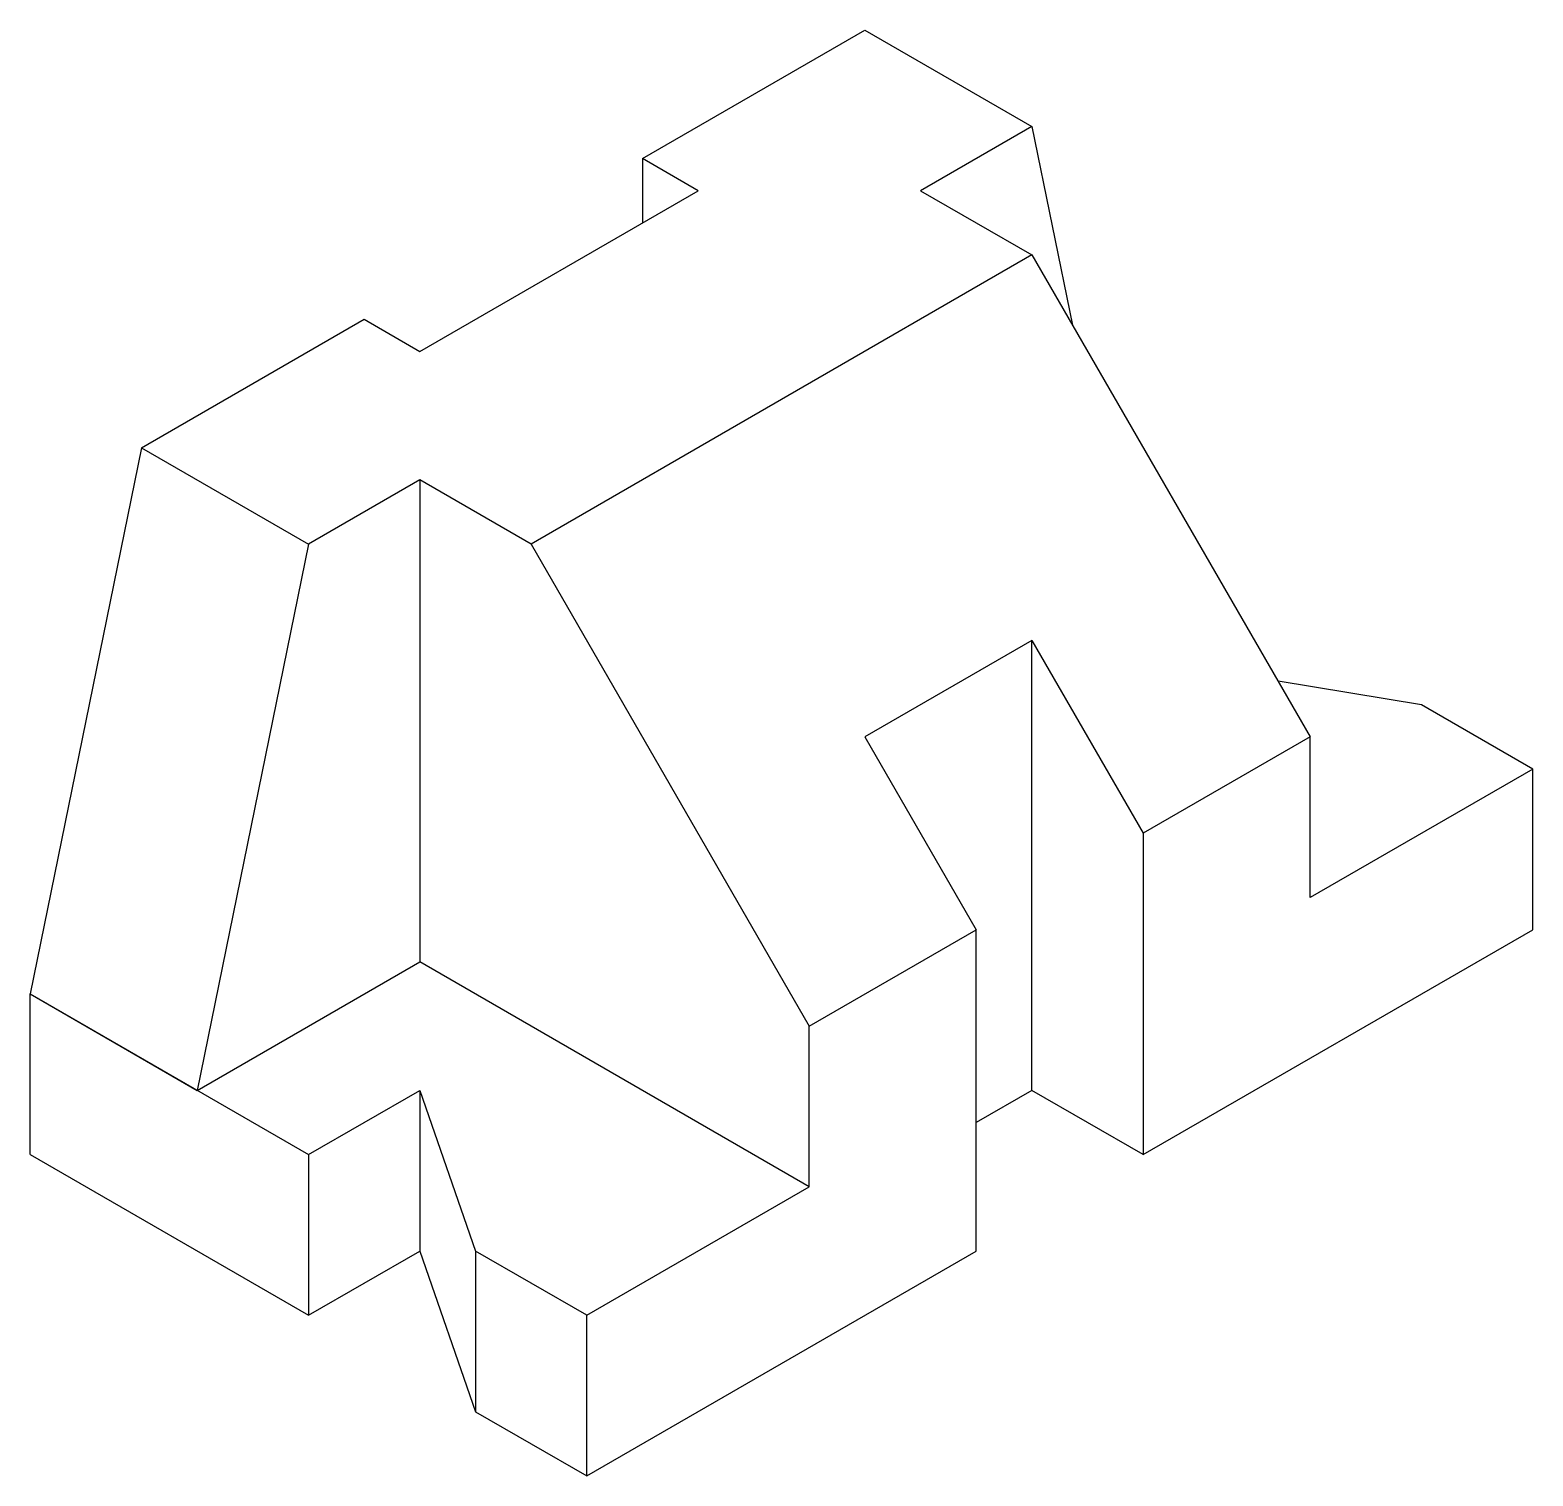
# Model space of a CAD drawing. Header units: inches. Extents: x 17 to 251, y -37 to 188.
import ezdxf

# ---------------------------------------------------------------- set-up
doc = ezdxf.new("R2010")
doc.units = ezdxf.units.IN
doc.header["$MEASUREMENT"] = 0

msp = doc.modelspace()

# ---------------------------------------------------------------- linework, layer by layer
for p, q in [((112.58, 167.5), (147.22, 187.5)), ((147.22, 187.5), (173.2, 172.5)), ((173.2, 172.5), (155.88, 162.5)), ((173.2, 172.5), (179.5, 141.59)), ((121.24, 162.5), (112.58, 167.5)), ((112.58, 167.5), (112.58, 157.5)), ((77.94, 137.5), (121.24, 162.5)), ((155.88, 162.5), (173.2, 152.5)), ((173.2, 152.5), (95.26, 107.5)), ((173.2, 152.5), (216.5, 77.5)), ((34.64, 122.5), (69.28, 142.5)), ((69.28, 142.5), (77.94, 137.5)), ((34.64, 122.5), (17.32, 37.5)), ((34.64, 122.5), (60.62, 107.5)), ((77.94, 117.5), (60.62, 107.5)), ((95.26, 107.5), (77.94, 117.5)), ((77.94, 117.5), (77.94, 42.5)), ((60.62, 107.5), (43.3, 22.5)), ((95.26, 107.5), (138.56, 32.5)), ((173.2, 92.5), (147.22, 77.5)), ((173.2, 22.5), (173.2, 92.5)), ((173.2, 92.5), (190.52, 62.5)), ((233.82, 82.5), (211.49, 86.18)), ((251.14, 72.5), (233.82, 82.5)), ((147.22, 77.5), (164.54, 47.5)), ((216.5, 77.5), (190.52, 62.5)), ((216.5, 52.5), (216.5, 77.5)), ((251.14, 72.5), (216.5, 52.5)), ((251.14, 47.5), (251.14, 72.5)), ((190.52, 62.5), (190.52, 12.5)), ((138.56, 32.5), (164.54, 47.5)), ((164.54, -2.5), (164.54, 47.5)), ((190.52, 12.5), (251.14, 47.5)), ((43.3, 22.5), (77.94, 42.5)), ((138.56, 7.5), (77.94, 42.5)), ((17.32, 12.5), (17.32, 37.5)), ((17.32, 37.5), (60.62, 12.5)), ((17.32, 37.5), (43.3, 22.5)), ((138.56, 7.5), (138.56, 32.5)), ((60.62, 12.5), (77.94, 22.5)), ((77.94, 22.5), (86.6, -2.5)), ((77.94, 22.5), (77.94, -2.5)), ((173.2, 22.5), (164.54, 17.5)), ((190.52, 12.5), (173.2, 22.5)), ((17.32, 12.5), (60.62, -12.5)), ((60.62, 12.5), (60.62, -12.5)), ((103.92, -12.5), (138.56, 7.5)), ((60.62, -12.5), (77.94, -2.5)), ((77.94, -2.5), (86.6, -27.5)), ((103.92, -12.5), (86.6, -2.5)), ((86.6, -2.5), (86.6, -27.5)), ((103.92, -37.5), (164.54, -2.5)), ((103.92, -37.5), (103.92, -12.5)), ((86.6, -27.5), (103.92, -37.5))]:
    msp.add_line(p, q)

doc.saveas('drawing.dxf')
